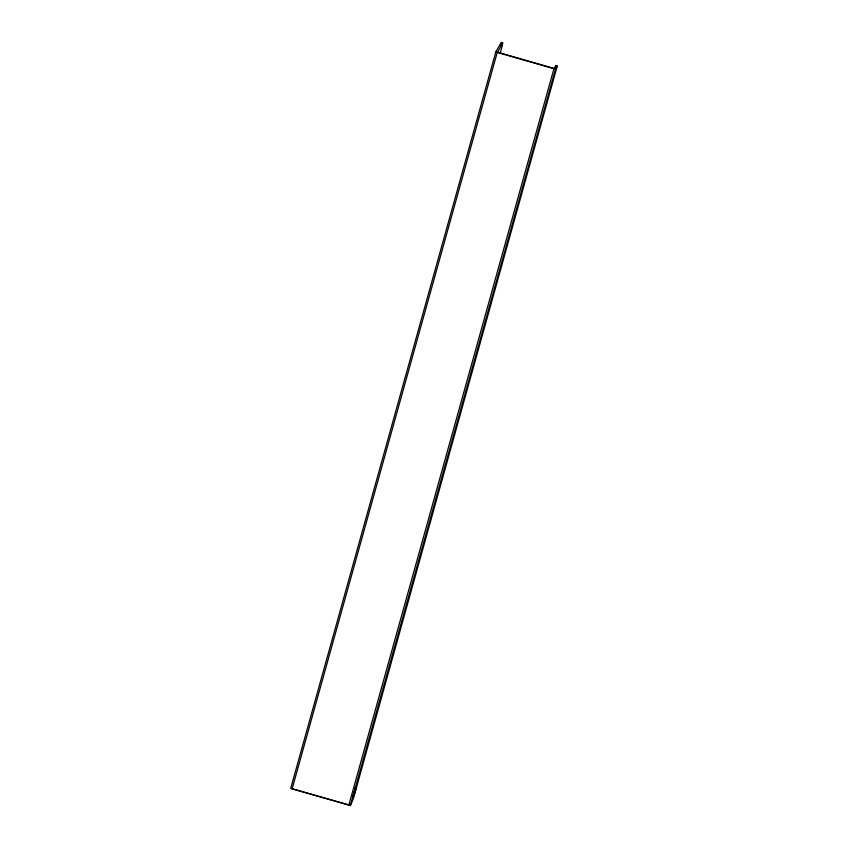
<?xml version="1.0" encoding="UTF-8"?>
<svg xmlns="http://www.w3.org/2000/svg" width="848" height="848" viewBox="0 0 848 848"><rect width="100%" height="100%" fill="white"/><g stroke="black" fill="none" stroke-linecap="round" stroke-linejoin="round"><path stroke-width="1.27" d="M353.849 795.053L353.722 795.933L355.566 790.198L353.849 795.053L353.107 794.841M501.083 43.598C505.228 38.383 499.599 54.717 499.938 53.594M555.419 67.363C556.309 63.346 555.186 68.879 553.341 68.243L497.617 52.194L502.737 42.877M500.585 45.516L500.765 44.859M350.404 805.536L353.436 798.392L557.274 65.996L555.578 68.889L350.404 805.536L290.716 788.386L495.889 51.739L501.253 42.453M292.062 789.064L497.235 52.417L495.889 51.739M348.772 805.356L553.945 68.709L555.578 68.889M356.065 788.396L356.542 786.7L353.001 796.749L356.065 788.396L354.581 787.972M348.984 804.985L292.952 789.032M555.737 65.614L557.221 66.038M555.811 68.889L556.553 69.101M497.235 52.417L553.945 68.709M353.881 791.915L354.994 792.233"/></g></svg>
